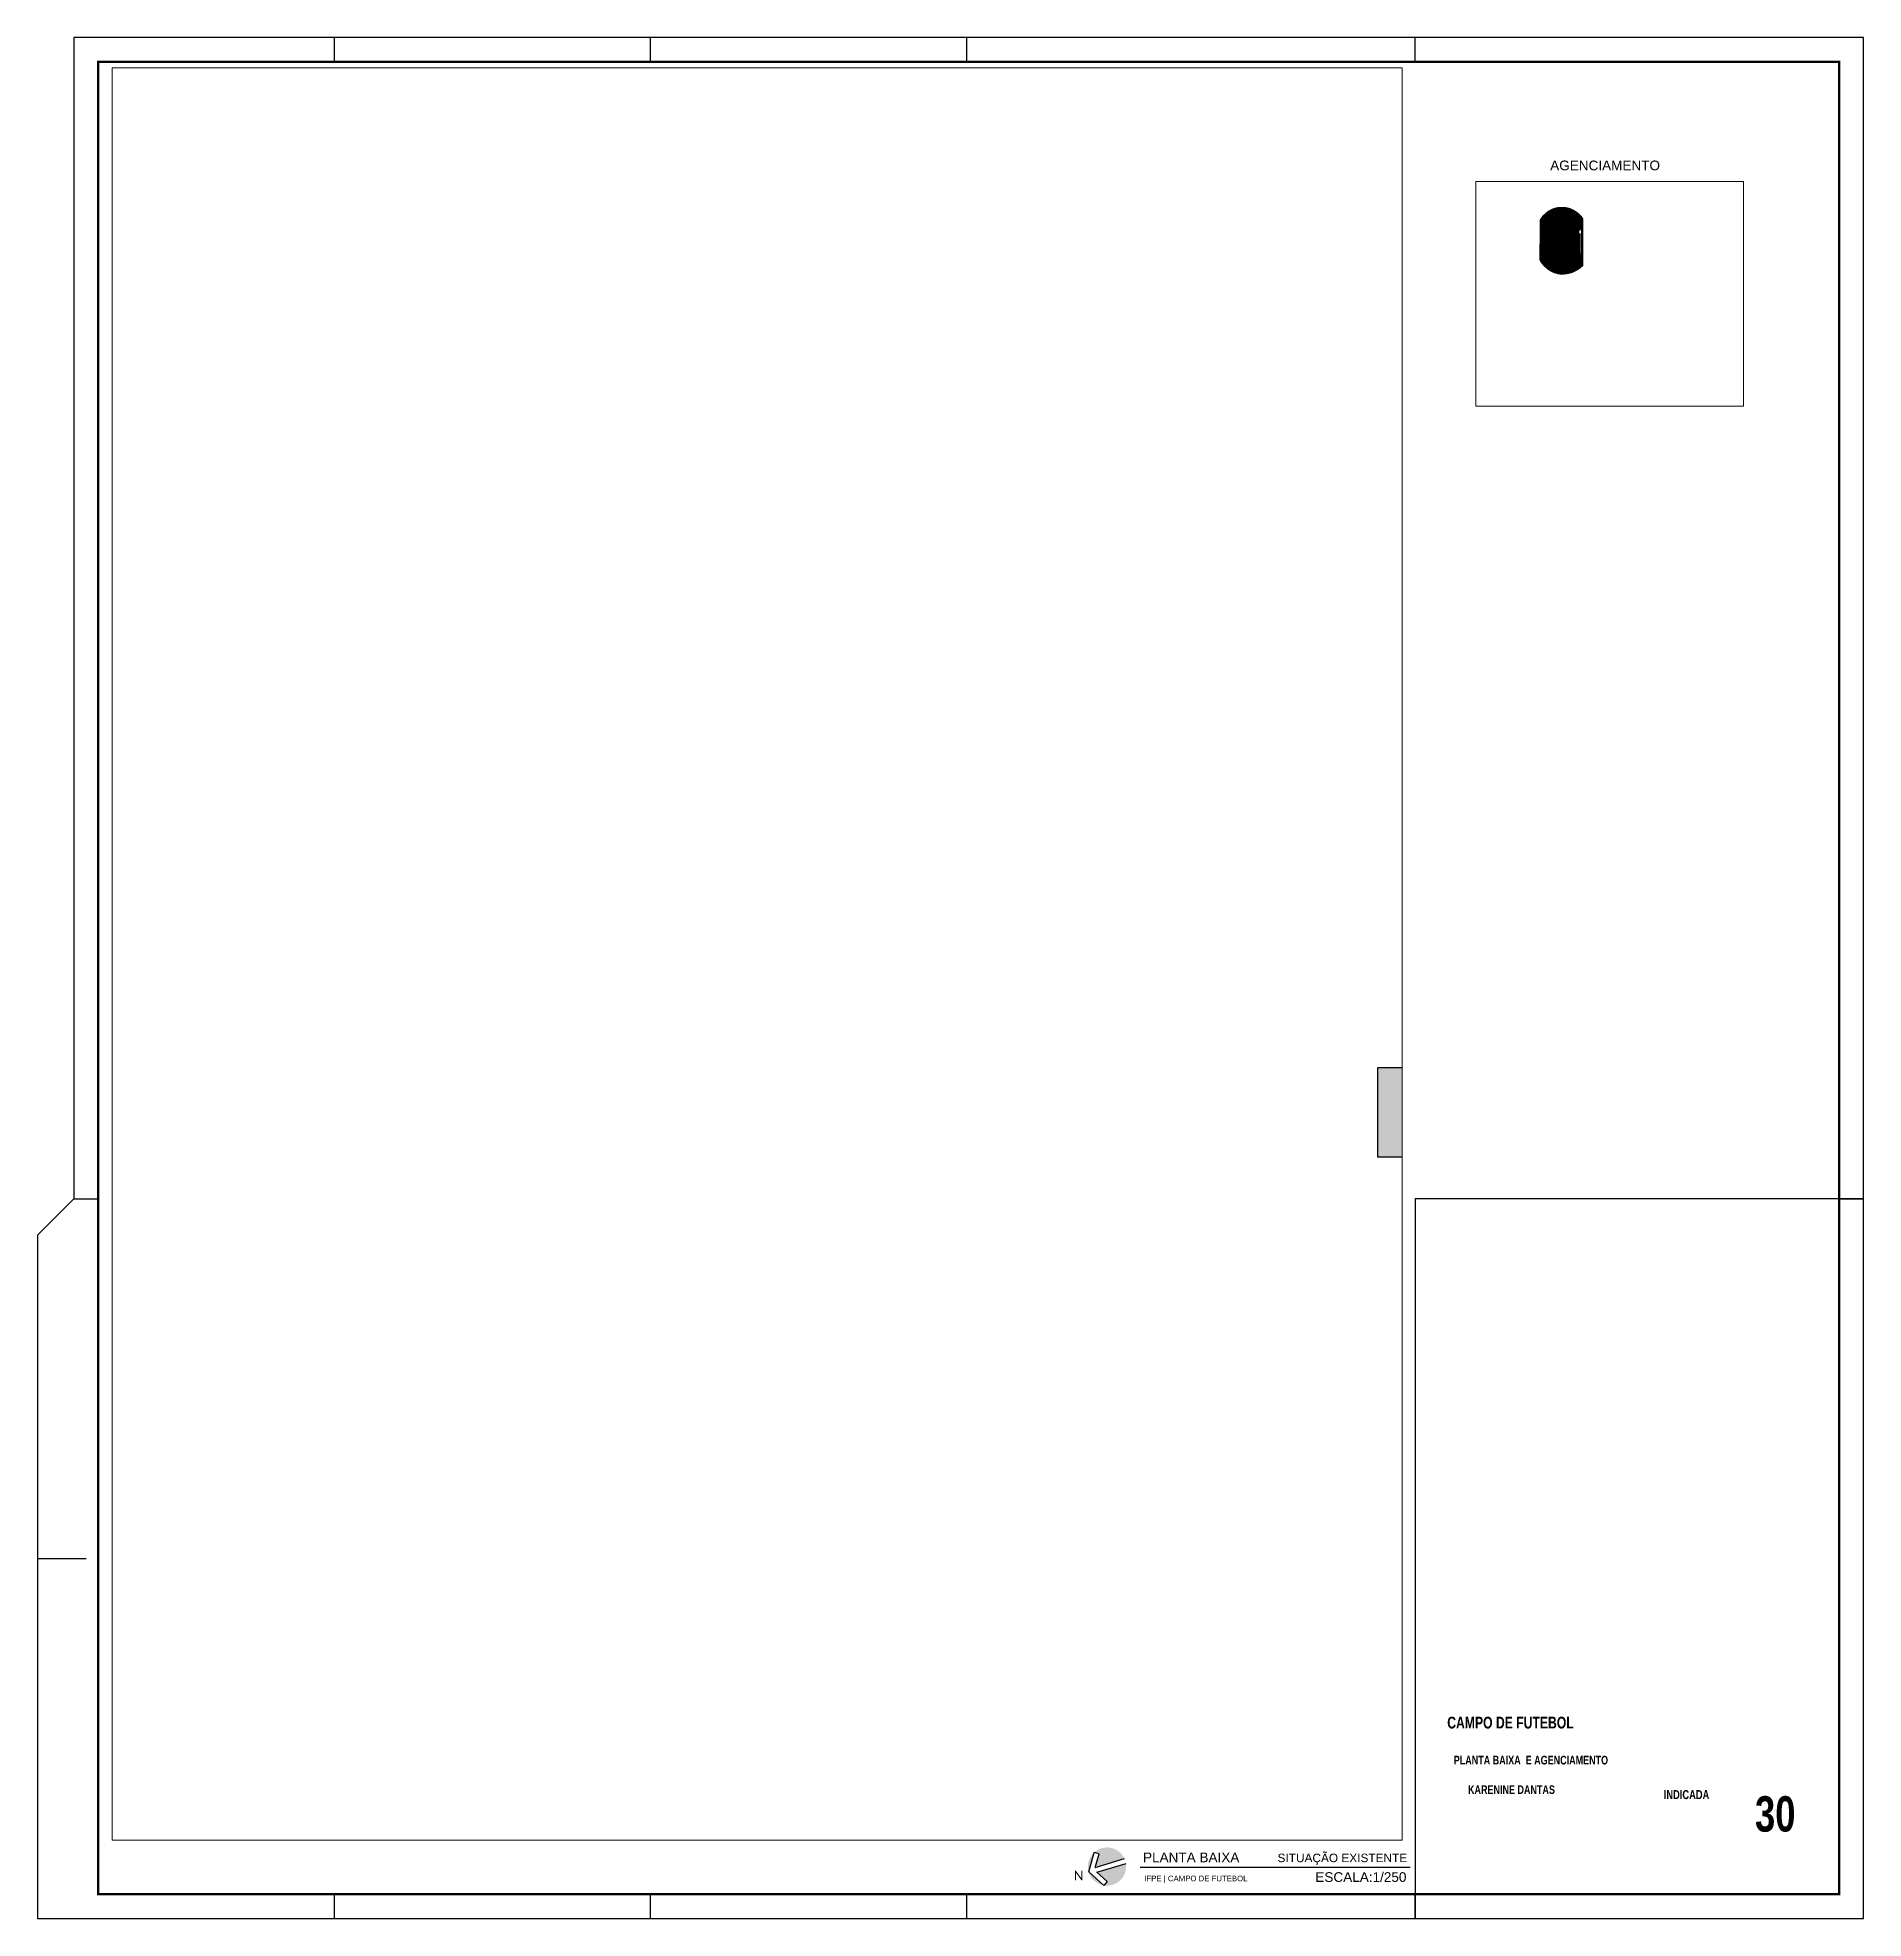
# Paper-space layout 'P 30-30' of a CAD drawing. Header units: metres. Extents: x 298 to 1052, y 26 to 802.
# The model-space entities are those that its viewports show. They can reach past a viewport. Long polylines and large blocks are cut down to what shows.
import ezdxf

# ---------------------------------------------------------------- set-up
doc = ezdxf.new("R2010")
doc.units = ezdxf.units.M
doc.header["$MEASUREMENT"] = 0
for name, color, linetype in [('AR-PRANCHA', 7, 'Continuous'), ('PENA 0.05', 8, 'Continuous'), ('PENA 0.2', 2, 'Continuous'), ('PENA 01', 1, 'Continuous'), ('PENA 03', 3, 'Continuous'), ('TXT ESPECIFICAÇÃO', 7, 'Continuous')]:
    doc.layers.add(name, color=color, linetype=linetype)
doc.styles.add('Luana', font='arial.ttf')
doc.styles.add('TÍTULO', font='arialbd.ttf', dxfattribs={"height": 3})

# ---------------------------------------------------------------- blocks, each defined once
blk = doc.blocks.new('carimboob')
at = {"layer": 'Defpoints'}
blk.add_lwpolyline([(-175, 0), (0, 0), (0, 287), (-175, 287)], close=True, dxfattribs=at)
at = {"layer": 'AR-PRANCHA', "color": 2, "style": 'TÍTULO', "width": 0.737809}
blk.add_text('CAMPO DE FUTEBOL', height=4.875, dxfattribs=at).set_placement((-161.74, 68.37))
at = {"layer": 'AR-PRANCHA', "color": 7, "style": 'TÍTULO', "width": 0.737809}
blk.add_text('KARENINE DANTAS', height=3.6, dxfattribs=at).set_placement((-153.17, 41.34))
blk = doc.blocks.new('Norte046')
h = blk.add_hatch(color=256)
h.paths.add_polyline_path([(1.24, 4.52), (2.58, 5.36, 0.509715), (-5.9, 0.79), (3.58, 0.79)])
h.paths.add_polyline_path([(2.58, 5.36), (5.95, 0, 0.288178)])
h.paths.add_polyline_path([(5.95, 0), (2.58, -5.36, 0.288178)])
h.paths.add_polyline_path([(3.58, -0.79), (-5.9, -0.79, 0.509715), (2.58, -5.36), (1.24, -4.52)])
for p, q in [((3.58, 0.79), (-5.95, 0.79)), ((1.24, 4.52), (2.58, 5.36)), ((3.58, 0.79), (1.24, 4.52)), ((5.95, 0), (2.58, 5.36)), ((5.95, 0), (2.58, -5.36)), ((3.58, -0.79), (-5.95, -0.79)), ((3.58, -0.79), (1.24, -4.52)), ((1.24, -4.52), (2.58, -5.36)), ((2.58, -5.36), (2.58, -5.36))]:
    blk.add_line(p, q)

msp = doc.modelspace()

# ---------------------------------------------------------------- hatches: boundary and pattern name
h = msp.add_hatch()
h.set_pattern_fill('ANSI31', color=82, style=0)
h.set_pattern_definition([(45, (3033.65085, 410.52504), (-0.08838835, 0.08838835), [])])
h.paths.add_polyline_path([(3069.05, 456.63, 0.252799), (3051.47, 465.62, 0.006755), (3050.92, 465.59), (3050.23, 465.55, 0.245408), (3033.98, 455.27, 0.015346), (3033.8, 454.47), (3033.75, 442.26), (3033.65, 433.81), (3033.65, 421.76, 0.238618), (3049.88, 410.57, 0.207922), (3069.04, 417.59)])
h.paths.add_polyline_path([(3065.76, 447.2), (3068.04, 447.18), (3068.04, 443.92), (3067.45, 443.94), (3067.46, 426.23), (3066.41, 426.2), (3066.35, 443.96), (3065.78, 443.95)], flags=16)
at = {"layer": 'AR-PRANCHA', "true_color": 0xffffff}
h = msp.add_hatch(color=7, dxfattribs=at)
h.dxf.hatch_style = 1
h.paths.add_polyline_path([(2515.9, 364.06), (2506.17, 364.06), (2506.17, 354.81), (2515.9, 354.81)])

# ---------------------------------------------------------------- linework, layer by layer
at = {"layer": 'AR-PRANCHA'}
msp.add_lwpolyline([(2506.17, 364.06), (2515.96, 364.06), (2515.96, 354.81), (2506.17, 354.81)], close=True, dxfattribs=at)

# ---------------------------------------------------------------- texts
at = {"layer": 'PENA 0.2', "insert": (2508.65, 361.35), "char_height": 0.5, "attachment_point": 1, "style": 'Luana'}
msp.add_mtext_dynamic_manual_height_columns('VESTIÁRIO\\PMASCULINO', width=511.6434, gutter_width=1, heights=[0], dxfattribs=at)

psp = doc.layouts.new('P 30-30')

# ---------------------------------------------------------------- linework, layer by layer
at = {"layer": 'Defpoints'}
psp.add_lwpolyline([(866.75, 26.03), (1051.75, 26.03), (1051.75, 323.03), (866.75, 323.03)], close=True, dxfattribs=at)
at = {"layer": 'PENA 01'}
for points in [[(298.28, 308.03), (298.28, 26.03), (1051.75, 26.03), (1051.75, 802.22), (313.28, 802.22)], [(313.28, 802.22), (313.28, 323.03), (298.28, 308.03)], [(420.75, 792.22), (420.75, 802.22)], [(551.25, 792.22), (551.25, 802.22)], [(681.75, 792.22), (681.75, 802.22)], [(866.75, 792.22), (866.75, 802.22)], [(313.28, 323.03), (323.28, 323.03)], [(1041.75, 323.03), (1051.75, 323.03)], [(298.28, 174.53), (318.28, 174.53)], [(420.75, 26.03), (420.75, 36.03)], [(551.25, 26.03), (551.25, 36.03)], [(681.75, 26.03), (681.75, 36.03)], [(866.75, 26.03), (866.75, 36.03)]]:
    psp.add_lwpolyline(points, dxfattribs=at)
at = {"layer": 'PENA 03', "const_width": 1}
psp.add_lwpolyline([(323.28, 36.03), (1041.75, 36.03), (1041.75, 792.22), (323.28, 792.22)], close=True, dxfattribs=at)
at = {"layer": 'TXT ESPECIFICAÇÃO', "linetype": 'ByBlock'}
psp.add_line((753.27, 47.11), (864.69, 47.11), dxfattribs=at)

# ---------------------------------------------------------------- block references
at = {"layer": 'AR-PRANCHA'}
psp.add_blockref('carimboob', (1041.75, 36.03), dxfattribs=at)
at = {"layer": 'PENA 01', "color": 0, "xscale": 1.325982727227846, "yscale": 1.325982727227846, "zscale": 1.325982727227846, "rotation": 196.5877045453448}
psp.add_blockref('Norte046', (739.6, 47.43), dxfattribs=at)

# ---------------------------------------------------------------- texts
at = {"layer": 'AR-PRANCHA', "color": 2, "style": 'TÍTULO', "width": 0.737809}
for s, height, p in [('PLANTA BAIXA  E AGENCIAMENTO', 3.6, (882.7, 89.55)), ('30', 14.58, (1007.01, 61.86))]:
    psp.add_text(s, height=height, dxfattribs=at).set_placement(p)
at = {"layer": 'AR-PRANCHA', "color": 7, "style": 'TÍTULO', "width": 0.737809}
psp.add_text('INDICADA', height=3.731, dxfattribs=at).set_placement((969.37, 75.25))
at = {"layer": 'PENA 0.05', "style": 'Luana'}
psp.add_text('SITUAÇÃO EXISTENTE', height=3.5, dxfattribs=at).set_placement((809.98, 49.24))
at = {"layer": 'PENA 0.05', "linetype": 'ByBlock', "style": 'Luana'}
psp.add_text('IFPE | CAMPO DE FUTEBOL', height=2.3, dxfattribs=at).set_placement((754.97, 41.37))
at = {"layer": 'PENA 0.2', "style": 'Luana'}
for s, p in [('AGENCIAMENTO', (922.5, 747.48)), ('PLANTA BAIXA', (754.47, 49.2)), ('ESCALA:1/250', (825.59, 41.09))]:
    psp.add_text(s, height=4, dxfattribs=at).set_placement(p)
at = {"layer": 'PENA 0.2', "insert": (727.89, 43.75), "char_height": 4, "width": 294.3929, "attachment_point": 5, "style": 'Luana'}
psp.add_mtext('{\\fCorbel|b0|i0|c0|p34;N}', dxfattribs=at)

# ---------------------------------------------------------------- viewports
at = {"layer": '0'}
psp.add_viewport(center=(947.06, 696.46), size=(110.55, 92.7399), view_center_point=(3091.2, 394.19), view_height=185.4799, status=3, dxfattribs=at)
at = {"layer": 'PENA 0.05'}
psp.add_viewport(center=(595.21, 424), size=(532.4, 731.406), view_center_point=(2442.14, 375.75), view_height=182.852, dxfattribs=at)

doc.saveas('drawing.dxf')
